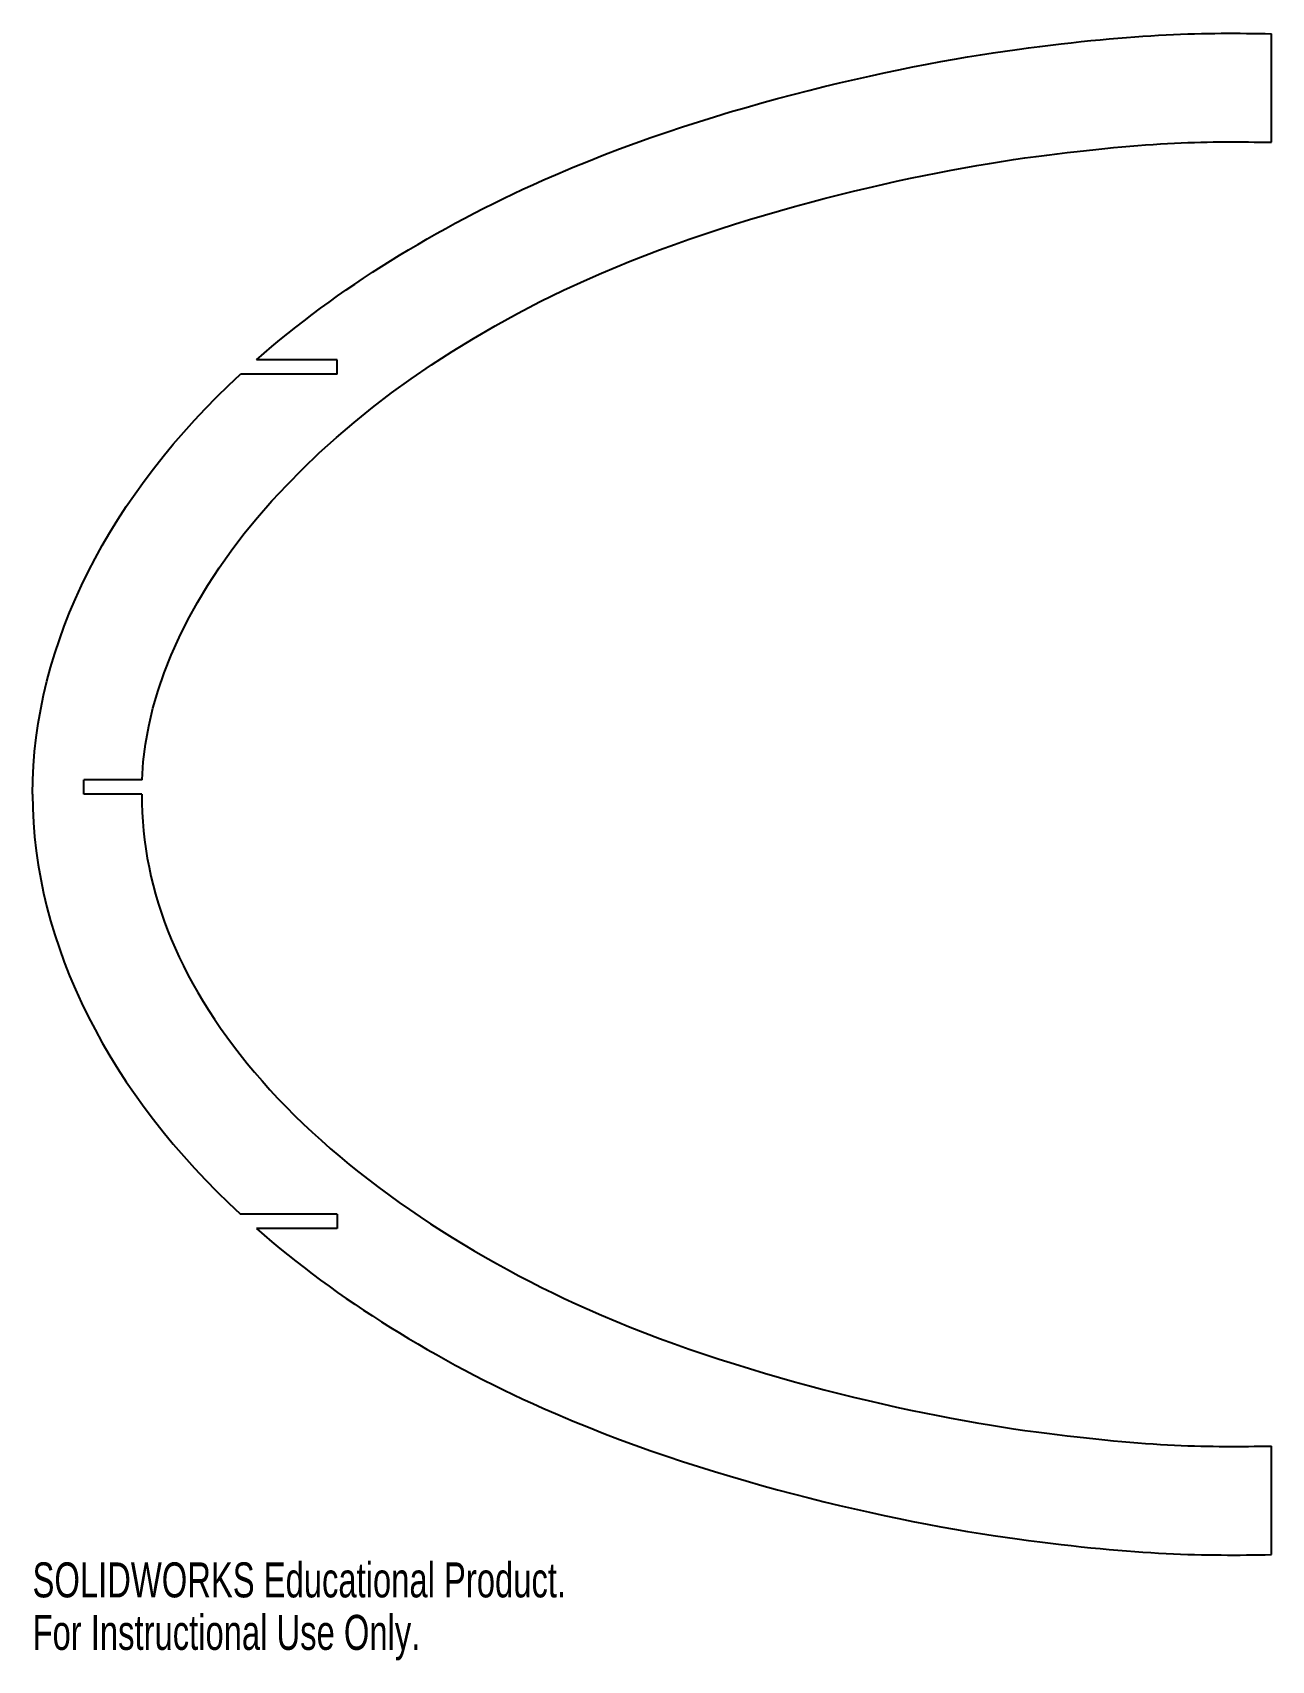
# Model space of a CAD drawing. Header units: millimetres. Extents: x -358 to -187, y -15 to 209.
import ezdxf

# ---------------------------------------------------------------- set-up
doc = ezdxf.new("R2010")
doc.units = ezdxf.units.MM
doc.styles.add('SLDTEXTSTYLE0', font='TXT', dxfattribs={"width": 0.7})

msp = doc.modelspace()

# ---------------------------------------------------------------- linework, layer by layer
at = {"color": 7, "linetype": 'Continuous', "lineweight": 25}
for p, q in [((-186.96, 194.31), (-186.96, 209.31)), ((-316, 164.27), (-327.15, 164.27)), ((-316, 162.27), (-316, 164.27)), ((-316, 162.27), (-329.37, 162.27)), ((-351, 104.27), (-351, 106.27)), ((-342.95, 106.27), (-351, 106.27)), ((-342.99, 104.27), (-351, 104.27)), ((-316, 46.27), (-329.37, 46.27)), ((-316, 46.27), (-316, 44.27)), ((-316, 44.27), (-327.15, 44.27)), ((-186.96, -0.77), (-186.96, 14.23))]:
    msp.add_line(p, q, dxfattribs=at)
for points in [[(-287.6, 189.06), (-265.54, 198.89), (-239.27, 204.83), (-204.89, 209.45), (-196.13, 209.46), (-186.96, 209.31)], [(-281.46, 175.37), (-260.73, 184.61), (-235.58, 190.23), (-203.37, 194.47), (-195.43, 194.46), (-186.96, 194.31)], [(-342.99, 104.27), (-342.99, 90.75), (-337.69, 77.6), (-315.04, 51.72), (-298.36, 40.69), (-281.46, 33.17)], [(-281.46, 33.17), (-260.73, 23.93), (-235.58, 18.31), (-203.37, 14.07), (-195.43, 14.08), (-186.96, 14.23)], [(-287.6, 19.48), (-265.54, 9.65), (-239.27, 3.71), (-204.89, -0.91), (-196.13, -0.92), (-186.96, -0.77)]]:
    msp.add_open_spline(points, degree=3, knots=[0, 0, 0, 0, 0.5, 0.5, 1, 1, 1, 1], dxfattribs=at)
for points in [[(-327.15, 164.27), (-315.9, 174.14), (-302.25, 182.54), (-287.6, 189.06)], [(-342.95, 106.27), (-341.88, 132.5), (-316.67, 159.69), (-281.46, 175.37)], [(-358.07, 104.27), (-358.07, 125.21), (-347.18, 145.84), (-329.37, 162.27)], [(-358.07, 104.27), (-358.07, 83.33), (-347.18, 62.7), (-329.37, 46.27)], [(-327.15, 44.27), (-315.9, 34.4), (-302.25, 26), (-287.6, 19.48)]]:
    msp.add_open_spline(points, degree=3, dxfattribs=at)

# ---------------------------------------------------------------- texts
at = {"color": 7, "linetype": 'Continuous', "char_height": 4.8336, "attachment_point": 1, "style": 'SLDTEXTSTYLE0'}
for s, insert in [('SOLIDWORKS Educational Product.', (-358.07, -1.84)), ('For Instructional Use Only.', (-358.07, -9.09))]:
    msp.add_mtext(s, dxfattribs=dict(at, insert=insert))

doc.saveas('drawing.dxf')
